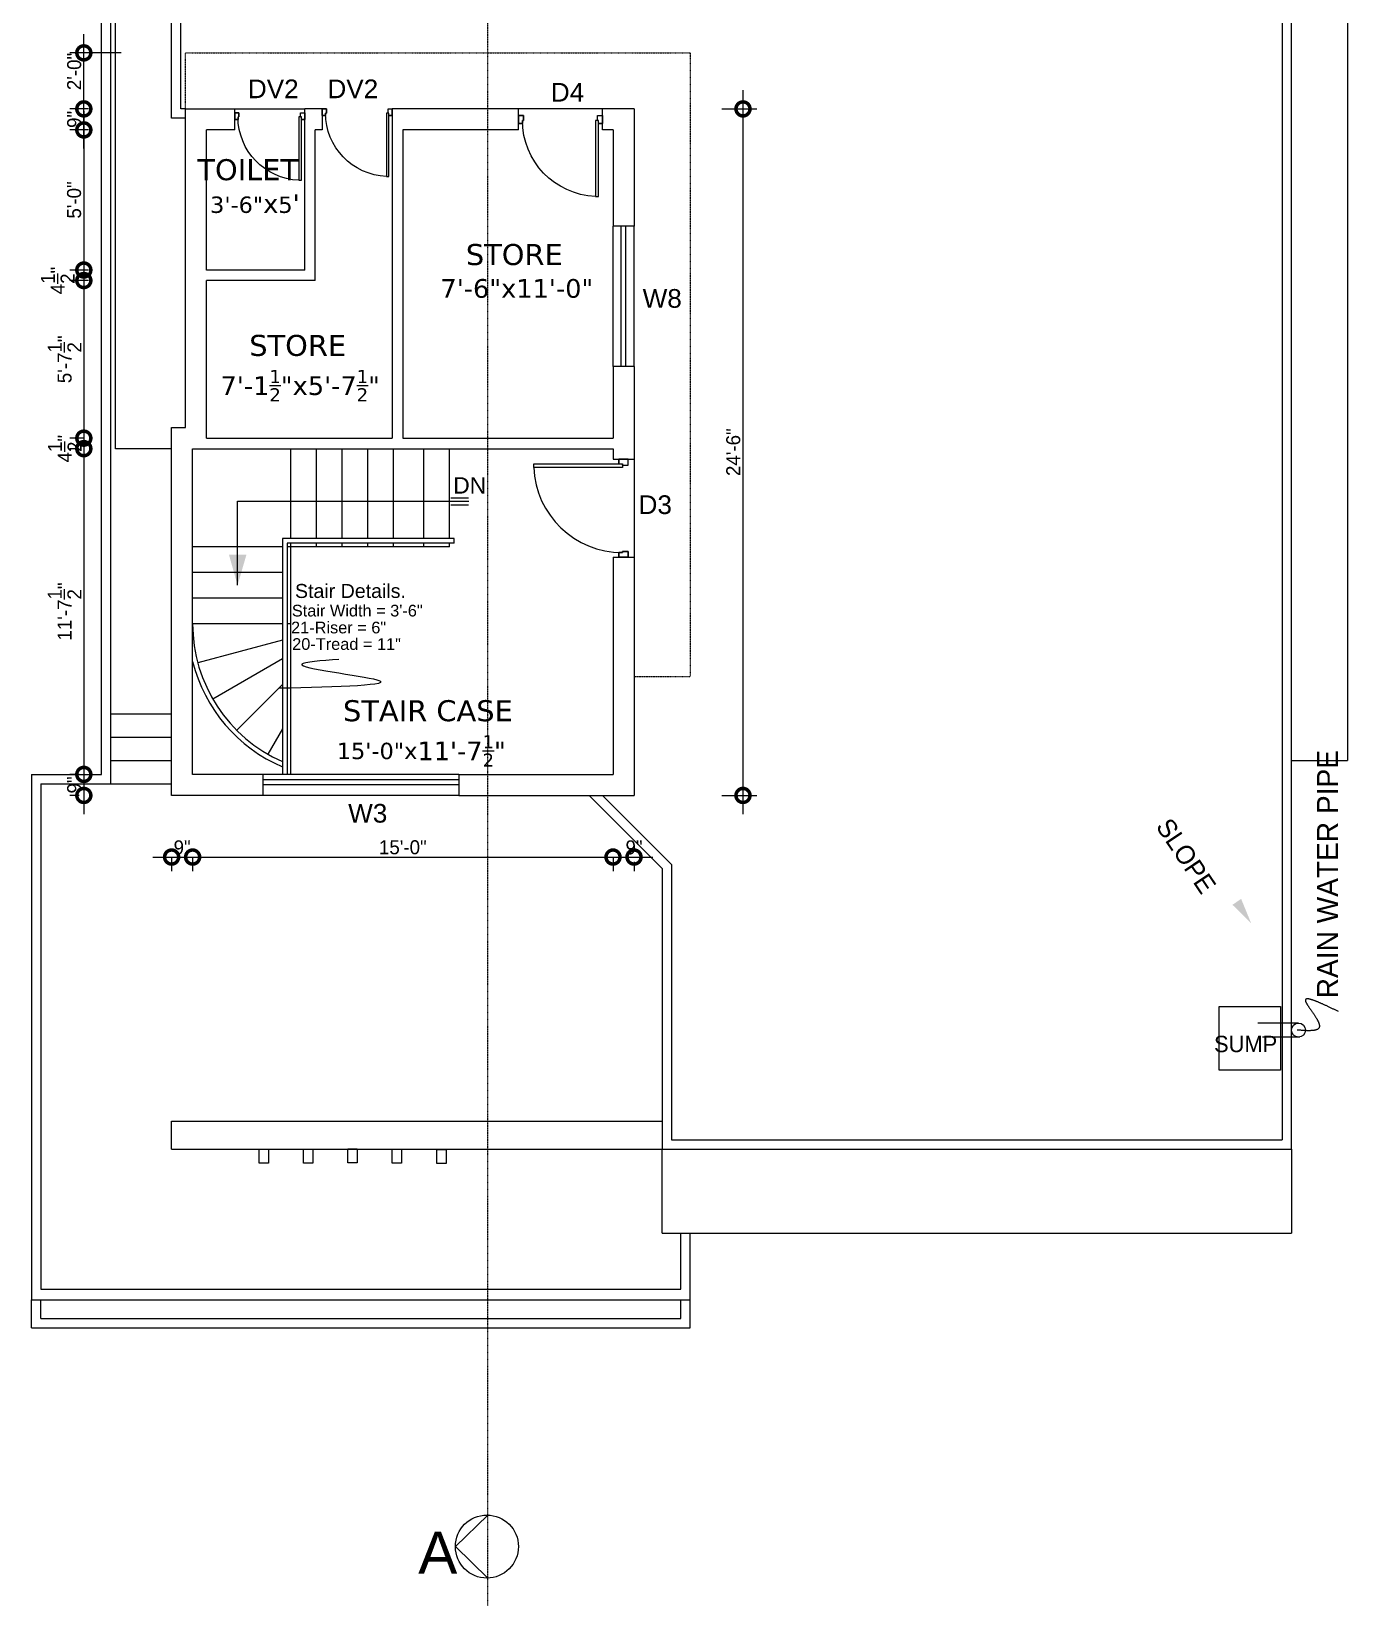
# Model space of a CAD drawing. Header units: inches. Extents: x -36906 to 35154, y -44700 to 686.
# Drawn here: x -19433 to -18870, y -24478 to -23804 of the extents above; entities that cross this region are included whole.
import ezdxf
from ezdxf.enums import TextEntityAlignment as Align

# ---------------------------------------------------------------- set-up
doc = ezdxf.new("R2010")
doc.units = ezdxf.units.IN
doc.header["$LTSCALE"] = 2
doc.header["$MEASUREMENT"] = 0
doc.header["$PDMODE"] = 2
doc.linetypes.add('DASHED2', pattern=[0.375, 0.25, -0.125])
doc.styles.add('dimtex', font='stylu.ttf')
doc.styles.add('MT1', font='ARIALUNI.TTF', dxfattribs={"height": 24})
doc.styles.add('SANSSERIF', font='sanss___.ttf', dxfattribs={"height": 7})
doc.dimstyles.new('G8', dxfattribs={"dimscale": 8, "dimtxt": 1, "dimasz": 1.75, "dimexe": 1, "dimexo": 0.25, "dimgap": 0.125, "dimtad": 1, "dimdec": 3, "dimzin": 3, "dimdsep": 46, "dimlunit": 4, "dimtxsty": 'dimtex', "dimblk": 'DOTSMALL', "dimcen": 0.09375, "dimdle": 1, "dimclrd": 256, "dimclre": 256, "dimclrt": 6, "dimadec": 0, "dimazin": 1, "dimtfac": 1, "dimtdec": 3, "dimtofl": 0, "dimtmove": 1, "dimatfit": 3, "dimldrblk": 'DOTSMALL', "dimfxl": 0, "dimtolj": 1, "dimtzin": 1, "dimlwd": -1, "dimlwe": -1, "dimarcsym": 0})

# ---------------------------------------------------------------- blocks, each defined once
blk = doc.blocks.new('rer er')
for p, q in [((-59.07, 4132.4), (-58.73, 4132.4)), ((-59.07, 4132.4), (-59.07, 4130.67)), ((-58.73, 4133.44), (-57.34, 4133.44)), ((-57.34, 4133.44), (-57.34, 4130.67)), ((-59.07, 4130.67), (-57.34, 4130.67))]:
    blk.add_line(p, q)
for points in [[(-58.73, 4158.66), (-58.73, 4132.4), (-59.76, 4132.4), (-59.76, 4158.66)], [(-86.39, 4133.44), (-86.39, 4130.67), (-84.66, 4130.67), (-84.66, 4132.4), (-84.66, 4130.67), (-86.39, 4130.67), (-86.39, 4133.44), (-85.01, 4133.44), (-85.01, 4132.4), (-84.66, 4132.4), (-85.01, 4132.4), (-85.01, 4133.44)]]:
    blk.add_lwpolyline(points, close=True)
blk.add_lwpolyline([(-59.07, 4132.4), (-59.07, 4130.67), (-57.34, 4130.67), (-57.34, 4133.44), (-58.73, 4133.44), (-58.73, 4132.4), (-59.07, 4132.4)])
blk.add_arc((-58.73, 4132.4), 26.28, 92.2623, 180)
blk = doc.blocks.new('_DotSmall')
at = {"color": 0, "linetype": 'ByBlock', "const_width": 0.5}
blk.add_lwpolyline([(-0.0625, 0, 1), (0.0625, 0, 1)], format="xyb", close=True, dxfattribs=at)
blk = doc.blocks.new('*D132')
for p, q in [((-19381.35, -24157.96), (-19356.35, -24157.96)), ((-19373.35, -24157.96), (-19373.35, -24163.96)), ((-19364.35, -24157.96), (-19364.35, -24163.96))]:
    blk.add_line(p, q)
at = {"layer": 'Defpoints', "color": 0}
for p in [(-19373.35, -24151.96), (-19364.35, -24151.96), (-19364.35, -24157.96)]:
    blk.add_point(p, dxfattribs=at)
at = {"xscale": 12, "yscale": 12, "zscale": 12, "rotation": 180}
blk.add_blockref('_DotSmall', (-19373.35, -24157.96), dxfattribs=at)
at = {"xscale": 12, "yscale": 12, "zscale": 12}
blk.add_blockref('_DotSmall', (-19364.35, -24157.96), dxfattribs=at)
at = {"color": 7, "insert": (-19368.85, -24153.86), "char_height": 6, "attachment_point": 5, "style": 'dimtex'}
blk.add_mtext('\\A1;9"', dxfattribs=at)
blk = doc.blocks.new('*D133')
for p, q in [((-19372.35, -24157.96), (-19176.35, -24157.96)), ((-19364.35, -24157.96), (-19364.35, -24163.96)), ((-19184.35, -24157.96), (-19184.35, -24163.96))]:
    blk.add_line(p, q)
at = {"layer": 'Defpoints', "color": 0}
for p in [(-19364.35, -24151.96), (-19184.35, -24151.96), (-19184.35, -24157.96)]:
    blk.add_point(p, dxfattribs=at)
at = {"xscale": 12, "yscale": 12, "zscale": 12, "rotation": 180}
blk.add_blockref('_DotSmall', (-19364.35, -24157.96), dxfattribs=at)
at = {"xscale": 12, "yscale": 12, "zscale": 12}
blk.add_blockref('_DotSmall', (-19184.35, -24157.96), dxfattribs=at)
at = {"color": 7, "insert": (-19274.35, -24153.81), "char_height": 6, "attachment_point": 5, "style": 'dimtex'}
blk.add_mtext('\\A1;15\'-0"', dxfattribs=at)
blk = doc.blocks.new('*D134')
for p, q in [((-19192.35, -24157.96), (-19167.35, -24157.96)), ((-19184.35, -24159.96), (-19184.35, -24163.96)), ((-19175.35, -24159.96), (-19175.35, -24163.96))]:
    blk.add_line(p, q)
at = {"layer": 'Defpoints', "color": 0}
for p in [(-19184.35, -24153.96), (-19175.35, -24153.96), (-19175.35, -24157.96)]:
    blk.add_point(p, dxfattribs=at)
at = {"xscale": 12, "yscale": 12, "zscale": 12, "rotation": 180}
blk.add_blockref('_DotSmall', (-19184.35, -24157.96), dxfattribs=at)
at = {"xscale": 12, "yscale": 12, "zscale": 12}
blk.add_blockref('_DotSmall', (-19175.35, -24157.96), dxfattribs=at)
at = {"color": 7, "insert": (-19175.35, -24153.86), "char_height": 6, "attachment_point": 5, "style": 'dimtex'}
blk.add_mtext('\\A1;9"', dxfattribs=at)
blk = doc.blocks.new('*D135')
for p, q in [((-19410.94, -23854.58), (-19410.94, -23829.58)), ((-19408.94, -23837.58), (-19416.94, -23837.58)), ((-19408.94, -23846.58), (-19416.94, -23846.58))]:
    blk.add_line(p, q)
at = {"layer": 'Defpoints', "color": 0}
for p in [(-19410.94, -23837.58), (-19402.94, -23837.58), (-19402.94, -23846.58)]:
    blk.add_point(p, dxfattribs=at)
at = {"xscale": 12, "yscale": 12, "zscale": 12}
for p, rotation in [((-19410.94, -23837.58), 90), ((-19410.94, -23846.58), 270)]:
    blk.add_blockref('_DotSmall', p, dxfattribs=dict(at, rotation=rotation))
at = {"color": 7, "insert": (-19415.04, -23842.08), "char_height": 6, "attachment_point": 5, "rotation": 90, "style": 'dimtex'}
blk.add_mtext('\\A1;9"', dxfattribs=at)
blk = doc.blocks.new('*D136')
for p, q in [((-19410.94, -23838.58), (-19410.94, -23914.58)), ((-19408.94, -23846.58), (-19416.94, -23846.58)), ((-19408.94, -23906.58), (-19416.94, -23906.58))]:
    blk.add_line(p, q)
at = {"layer": 'Defpoints', "color": 0}
for p in [(-19402.94, -23846.58), (-19410.94, -23906.58), (-19402.94, -23906.58)]:
    blk.add_point(p, dxfattribs=at)
at = {"xscale": 12, "yscale": 12, "zscale": 12}
for p, rotation in [((-19410.94, -23846.58), 90), ((-19410.94, -23906.58), 270)]:
    blk.add_blockref('_DotSmall', p, dxfattribs=dict(at, rotation=rotation))
at = {"color": 7, "insert": (-19415.09, -23876.58), "char_height": 6, "attachment_point": 5, "rotation": 90, "style": 'dimtex'}
blk.add_mtext('\\A1;5\'-0"', dxfattribs=at)
blk = doc.blocks.new('*D137')
for p, q in [((-19410.94, -23898.58), (-19410.94, -23919.08)), ((-19408.94, -23906.58), (-19416.94, -23906.58)), ((-19408.94, -23911.08), (-19416.94, -23911.08))]:
    blk.add_line(p, q)
at = {"layer": 'Defpoints', "color": 0}
for p in [(-19402.94, -23906.58), (-19410.94, -23911.08), (-19402.94, -23911.08)]:
    blk.add_point(p, dxfattribs=at)
at = {"xscale": 12, "yscale": 12, "zscale": 12}
for p, rotation in [((-19410.94, -23906.58), 90), ((-19410.94, -23911.08), 270)]:
    blk.add_blockref('_DotSmall', p, dxfattribs=dict(at, rotation=rotation))
at = {"color": 7, "insert": (-19422.1, -23911.08), "char_height": 6, "attachment_point": 5, "rotation": 90, "style": 'dimtex'}
blk.add_mtext('\\A1;4{\\H1.000000x;\\S1/2;}"', dxfattribs=at)
blk = doc.blocks.new('*D138')
for p, q in [((-19410.94, -23903.08), (-19410.94, -23986.58)), ((-19410.94, -23911.08), (-19416.94, -23911.08)), ((-19410.94, -23978.58), (-19416.94, -23978.58))]:
    blk.add_line(p, q)
at = {"layer": 'Defpoints', "color": 0}
for p in [(-19404.94, -23911.08), (-19410.94, -23978.58), (-19404.94, -23978.58)]:
    blk.add_point(p, dxfattribs=at)
at = {"xscale": 12, "yscale": 12, "zscale": 12}
for p, rotation in [((-19410.94, -23911.08), 90), ((-19410.94, -23978.58), 270)]:
    blk.add_blockref('_DotSmall', p, dxfattribs=dict(at, rotation=rotation))
at = {"color": 7, "insert": (-19419.18, -23944.83), "char_height": 6, "attachment_point": 5, "rotation": 90, "style": 'dimtex'}
blk.add_mtext('\\A1;5\'-7{\\H1.000000x;\\S1/2;}"', dxfattribs=at)
blk = doc.blocks.new('*D139')
for p, q in [((-19410.94, -23970.58), (-19410.94, -23991.08)), ((-19412.94, -23978.58), (-19416.94, -23978.58)), ((-19412.94, -23983.08), (-19416.94, -23983.08))]:
    blk.add_line(p, q)
at = {"layer": 'Defpoints', "color": 0}
for p in [(-19406.94, -23978.58), (-19410.94, -23983.08), (-19406.94, -23983.08)]:
    blk.add_point(p, dxfattribs=at)
at = {"xscale": 12, "yscale": 12, "zscale": 12}
for p, rotation in [((-19410.94, -23978.58), 90), ((-19410.94, -23983.08), 270)]:
    blk.add_blockref('_DotSmall', p, dxfattribs=dict(at, rotation=rotation))
at = {"color": 7, "insert": (-19419.1, -23983.08), "char_height": 6, "attachment_point": 5, "rotation": 90, "style": 'dimtex'}
blk.add_mtext('\\A1;4{\\H1.000000x;\\S1/2;}"', dxfattribs=at)
blk = doc.blocks.new('*D140')
for p, q in [((-19410.94, -23975.08), (-19410.94, -24130.58)), ((-19412.94, -23983.08), (-19416.94, -23983.08)), ((-19412.94, -24122.58), (-19416.94, -24122.58))]:
    blk.add_line(p, q)
at = {"layer": 'Defpoints', "color": 0}
for p in [(-19406.94, -23983.08), (-19410.94, -24122.58), (-19406.94, -24122.58)]:
    blk.add_point(p, dxfattribs=at)
at = {"xscale": 12, "yscale": 12, "zscale": 12}
for p, rotation in [((-19410.94, -23983.08), 90), ((-19410.94, -24122.58), 270)]:
    blk.add_blockref('_DotSmall', p, dxfattribs=dict(at, rotation=rotation))
at = {"color": 7, "insert": (-19419.18, -24052.83), "char_height": 6, "attachment_point": 5, "rotation": 90, "style": 'dimtex'}
blk.add_mtext('\\A1;11\'-7{\\H1.000000x;\\S1/2;}"', dxfattribs=at)
blk = doc.blocks.new('*D141')
for p, q in [((-19410.94, -24114.58), (-19410.94, -24139.58)), ((-19412.94, -24122.58), (-19416.94, -24122.58)), ((-19412.94, -24131.58), (-19416.94, -24131.58))]:
    blk.add_line(p, q)
at = {"layer": 'Defpoints', "color": 0}
for p in [(-19406.94, -24122.58), (-19410.94, -24131.58), (-19406.94, -24131.58)]:
    blk.add_point(p, dxfattribs=at)
at = {"xscale": 12, "yscale": 12, "zscale": 12}
for p, rotation in [((-19410.94, -24122.58), 90), ((-19410.94, -24131.58), 270)]:
    blk.add_blockref('_DotSmall', p, dxfattribs=dict(at, rotation=rotation))
at = {"color": 7, "insert": (-19415.04, -24127.08), "char_height": 6, "attachment_point": 5, "rotation": 90, "style": 'dimtex'}
blk.add_mtext('\\A1;9"', dxfattribs=at)
blk = doc.blocks.new('*D146')
for p, q in [((-19410.94, -23845.58), (-19410.94, -23805.58)), ((-19394.94, -23813.58), (-19416.94, -23813.58)), ((-19408.94, -23837.58), (-19416.94, -23837.58))]:
    blk.add_line(p, q)
at = {"layer": 'Defpoints', "color": 0}
for p in [(-19410.94, -23813.58), (-19388.94, -23813.58), (-19402.94, -23837.58)]:
    blk.add_point(p, dxfattribs=at)
at = {"xscale": 12, "yscale": 12, "zscale": 12}
for p, rotation in [((-19410.94, -23813.58), 90), ((-19410.94, -23837.58), 270)]:
    blk.add_blockref('_DotSmall', p, dxfattribs=dict(at, rotation=rotation))
at = {"color": 7, "insert": (-19415.04, -23821.56), "char_height": 6, "attachment_point": 5, "rotation": 90, "style": 'dimtex'}
blk.add_mtext('\\A1;2\'-0"', dxfattribs=at)
blk = doc.blocks.new('*D151')
for p, q in [((-19128.7, -23829.58), (-19128.7, -24139.58)), ((-19137.77, -23837.58), (-19122.7, -23837.58)), ((-19137.77, -24131.58), (-19122.7, -24131.58))]:
    blk.add_line(p, q)
at = {"layer": 'Defpoints', "color": 0}
for p in [(-19143.77, -23837.58), (-19143.77, -24131.58), (-19128.7, -24131.58)]:
    blk.add_point(p, dxfattribs=at)
at = {"xscale": 12, "yscale": 12, "zscale": 12}
for p, rotation in [((-19128.7, -23837.58), 90), ((-19128.7, -24131.58), 270)]:
    blk.add_blockref('_DotSmall', p, dxfattribs=dict(at, rotation=rotation))
at = {"color": 7, "insert": (-19132.83, -23984.58), "char_height": 6, "attachment_point": 5, "rotation": 90, "style": 'dimtex'}
blk.add_mtext('\\A1;24\'-6"', dxfattribs=at)

msp = doc.modelspace()

# ---------------------------------------------------------------- linework, layer by layer
at = {"linetype": 'DASHED2', "ltscale": 0.111}
for p, q in [((-19237.9519, -24478.4848), (-19237.9519, -23282.779)), ((-19373.3498, -23837.581), (-19373.3498, -23813.581)), ((-19367.3498, -23813.581), (-19151.3498, -23813.581)), ((-19367.3498, -23837.581), (-19367.3498, -23813.581)), ((-19151.3498, -23813.581), (-19151.3498, -24080.581)), ((-19175.3498, -24080.581), (-19151.3498, -24080.581))]:
    msp.add_line(p, q, dxfattribs=at)
at = {"linetype": 'ByBlock'}
for p, q in [((-18897.8498, -23419.581), (-18897.8498, -24279.081)), ((-18893.8498, -24283.081), (-18893.8498, -23417.581)), ((-19403.3498, -24122.581), (-19403.3498, -23447.581)), ((-19397.3498, -23983.081), (-19397.3498, -23447.581)), ((-19373.3498, -23841.581), (-19373.3498, -23447.581)), ((-18869.8498, -23447.581), (-18869.8498, -24116.581)), ((-19399.3498, -24126.581), (-19399.3498, -23451.581)), ((-19369.3498, -23837.581), (-19369.3498, -23450.581)), ((-19367.3498, -23837.581), (-19369.3498, -23837.581)), ((-19367.3498, -23841.581), (-19373.3498, -23841.581)), ((-19373.3498, -23983.081), (-19397.3498, -23983.081)), ((-19399.3498, -24096.581), (-19373.3498, -24096.581)), ((-19399.3498, -24106.581), (-19373.3498, -24106.581)), ((-19399.3498, -24116.581), (-19373.3498, -24116.581)), ((-18893.8498, -24116.581), (-18869.8498, -24116.581)), ((-19433.3498, -24122.581), (-19403.3498, -24122.581)), ((-19433.3498, -24122.581), (-19433.3498, -24347.581)), ((-19429.3498, -24126.581), (-19399.3498, -24126.581)), ((-19429.3498, -24126.581), (-19429.3498, -24343.081)), ((-19399.3498, -24126.581), (-19373.3498, -24126.581)), ((-19250.3498, -24131.581), (-19334.3498, -24131.581)), ((-19194.5666, -24131.581), (-19163.3498, -24162.7978)), ((-19188.5562, -24131.9345), (-19159.3498, -24161.1409)), ((-19163.3498, -24162.7978), (-19163.3498, -24283.081)), ((-19159.3498, -24161.1409), (-19159.3498, -24279.081)), ((-19373.3498, -24271.081), (-19163.3498, -24271.081)), ((-19373.3498, -24283.081), (-19373.3498, -24271.081)), ((-19159.3498, -24279.081), (-18897.8498, -24279.081)), ((-19373.3498, -24283.081), (-19163.3498, -24283.081)), ((-19163.3498, -24283.081), (-18893.8498, -24283.081)), ((-19163.3498, -24319.081), (-19163.3498, -24283.081)), ((-18893.8498, -24283.081), (-18893.8498, -24319.081)), ((-19163.3498, -24319.081), (-18893.8498, -24319.081)), ((-19155.3498, -24343.081), (-19155.3498, -24319.081)), ((-19151.3498, -24347.581), (-19151.3498, -24319.081)), ((-19429.3498, -24343.081), (-19155.3498, -24343.081)), ((-19433.3498, -24347.581), (-19151.3498, -24347.581)), ((-19433.3498, -24359.581), (-19433.3498, -24347.581)), ((-19429.3498, -24355.581), (-19429.3498, -24347.581)), ((-19155.3498, -24355.581), (-19155.3498, -24347.581)), ((-19151.3498, -24359.581), (-19151.3498, -24347.581)), ((-19433.3498, -24359.581), (-19151.3498, -24359.581)), ((-19429.3498, -24355.581), (-19155.3498, -24355.581))]:
    msp.add_line(p, q, dxfattribs=at)
for p, q in [((-19367.3498, -23974.081), (-19367.3498, -23837.581)), ((-19367.3498, -23837.581), (-19346.3498, -23837.581)), ((-19346.3498, -23846.581), (-19346.3498, -23837.581)), ((-19316.3498, -23906.581), (-19316.3498, -23837.581)), ((-19308.8498, -23837.581), (-19316.3498, -23837.581)), ((-19278.8498, -23837.581), (-19278.8498, -23911.081)), ((-19224.8498, -23837.581), (-19278.8498, -23837.581)), ((-19224.8498, -23846.581), (-19224.8498, -23837.581)), ((-19175.3498, -23837.581), (-19188.8498, -23837.581)), ((-19188.8498, -23846.581), (-19188.8498, -23837.581)), ((-19175.3498, -23837.581), (-19175.3498, -23887.831)), ((-19358.3498, -23906.581), (-19358.3498, -23846.581)), ((-19346.3498, -23846.581), (-19358.3498, -23846.581)), ((-19311.8498, -23911.081), (-19311.8498, -23846.581)), ((-19274.3498, -23846.581), (-19274.3498, -23978.581)), ((-19224.8498, -23846.581), (-19274.3498, -23846.581)), ((-19184.3498, -23846.581), (-19188.8498, -23846.581)), ((-19184.3498, -23846.581), (-19184.3498, -23887.831)), ((-19175.3498, -23887.831), (-19184.3498, -23887.831)), ((-19184.3498, -23947.831), (-19184.3498, -23887.831)), ((-19180.8498, -23947.831), (-19180.8498, -23887.831)), ((-19178.8498, -23947.831), (-19178.8498, -23887.831)), ((-19175.3498, -23947.831), (-19175.3498, -23887.831)), ((-19316.3498, -23906.581), (-19358.3498, -23906.581)), ((-19358.3498, -23978.581), (-19358.3498, -23911.081)), ((-19311.8498, -23911.081), (-19358.3498, -23911.081)), ((-19278.8498, -23911.081), (-19278.8498, -23978.581)), ((-19184.3498, -23947.831), (-19184.3498, -23978.581)), ((-19175.3498, -23947.831), (-19184.3498, -23947.831)), ((-19175.3498, -23947.831), (-19175.3498, -23987.581)), ((-19373.3498, -24131.581), (-19373.3498, -23974.081)), ((-19373.3498, -23974.081), (-19367.3498, -23974.081)), ((-19358.3498, -23978.581), (-19278.8498, -23978.581)), ((-19274.3498, -23978.581), (-19184.3498, -23978.581)), ((-19364.3498, -24122.581), (-19364.3498, -23983.081)), ((-19364.3498, -23983.081), (-19184.3498, -23983.081)), ((-19184.3498, -23983.081), (-19184.3498, -23987.581)), ((-19184.3498, -23987.581), (-19175.3498, -23987.581)), ((-19184.3498, -24029.581), (-19184.3498, -24122.581)), ((-19184.3498, -24029.581), (-19175.3498, -24029.581)), ((-19175.3498, -24029.581), (-19175.3498, -24131.581)), ((-19343.3498, -24122.581), (-19364.3498, -24122.581)), ((-19343.3498, -24122.581), (-19343.3498, -24122.581)), ((-19334.3498, -24122.581), (-19343.3498, -24122.581)), ((-19334.3498, -24122.581), (-19334.3498, -24131.581)), ((-19250.3498, -24122.581), (-19334.3498, -24122.581)), ((-19250.3498, -24122.581), (-19250.3498, -24131.581)), ((-19250.3498, -24122.581), (-19241.3498, -24122.581)), ((-19241.3498, -24122.581), (-19184.3498, -24122.581)), ((-19241.3498, -24122.581), (-19241.3498, -24122.581)), ((-19250.3498, -24124.831), (-19334.3498, -24124.831)), ((-19250.3498, -24127.081), (-19334.3498, -24127.081)), ((-19334.3498, -24131.581), (-19373.3498, -24131.581)), ((-19250.3498, -24131.581), (-19175.3498, -24131.581)), ((-18890.8506, -24229.069), (-18908.247, -24229.069)), ((-18890.2142, -24235.069), (-18906.2785, -24235.069)), ((-19237.9519, -24439.7479), (-19251.8467, -24453.2479)), ((-19251.8467, -24453.2479), (-19237.9519, -24466.7479))]:
    msp.add_line(p, q)
at = {"ltscale": 2.1}
for p, q in [((-19346.3498, -23837.581), (-19316.3498, -23837.581)), ((-19308.8498, -23837.581), (-19308.8498, -23846.581)), ((-19188.8498, -23837.581), (-19224.8498, -23837.581)), ((-19308.8498, -23846.581), (-19311.8498, -23846.581)), ((-19175.3498, -23987.581), (-19175.3498, -24029.581))]:
    msp.add_line(p, q, dxfattribs=at)
at = {"color": 86}
for p, q in [((-19322.3498, -24021.581), (-19322.3498, -23983.081)), ((-19311.3498, -24021.581), (-19311.3498, -23983.081)), ((-19300.3498, -24021.581), (-19300.3498, -23983.081)), ((-19289.3498, -24021.581), (-19289.3498, -23983.081)), ((-19278.3498, -24021.581), (-19278.3498, -23983.081)), ((-19265.3498, -24021.581), (-19265.3498, -23983.081)), ((-19254.3498, -24021.581), (-19254.3498, -23983.081)), ((-19345.1028, -24005.606), (-19246.0569, -24005.606)), ((-19345.1028, -24041.581), (-19345.1028, -24005.606)), ((-19253.7741, -24004.106), (-19246.1845, -24004.106)), ((-19253.7741, -24007.106), (-19246.1845, -24007.106)), ((-19325.8498, -24021.581), (-19325.8498, -24122.581)), ((-19252.3498, -24021.581), (-19325.8498, -24021.581)), ((-19252.3498, -24023.581), (-19252.3498, -24021.581)), ((-19325.8498, -24025.081), (-19364.3498, -24025.081)), ((-19323.8498, -24023.581), (-19323.8498, -24122.581)), ((-19252.3498, -24023.581), (-19323.8498, -24023.581)), ((-19254.3498, -24025.081), (-19323.8498, -24025.081)), ((-19322.3498, -24025.081), (-19322.3498, -24023.581)), ((-19322.3498, -24122.581), (-19322.3498, -24025.081)), ((-19311.3498, -24025.081), (-19311.3498, -24023.581)), ((-19300.3498, -24025.081), (-19300.3498, -24023.581)), ((-19289.3498, -24025.081), (-19289.3498, -24023.581)), ((-19278.3498, -24025.081), (-19278.3498, -24023.581)), ((-19265.3498, -24025.081), (-19265.3498, -24023.581)), ((-19254.3498, -24025.081), (-19254.3498, -24023.581)), ((-19325.8498, -24036.081), (-19364.3498, -24036.081)), ((-19325.8406, -24047.081), (-19364.3498, -24047.081)), ((-19325.8498, -24058.081), (-19364.3498, -24058.081)), ((-19322.3498, -24058.081), (-19323.8498, -24058.081)), ((-19325.8498, -24065.0477), (-19362.1521, -24074.7748)), ((-19325.8498, -24073.0921), (-19355.7085, -24090.331)), ((-19325.8498, -24084.081), (-19345.4582, -24103.6894)), ((-19325.8498, -24103.1143), (-19332.0998, -24113.9396))]:
    msp.add_line(p, q, dxfattribs=at)
for points in [[(-19345.0601, -24028.4486, 7.5, 0, 0), (-19345.1028, -24041.581, 0, 0, 0)], [(-18941.5117, -24140.2789, 0, 0, 0), (-18911.1252, -24186.2833, 0, 4.5, 0), (-18917.2567, -24177.1507, 4.5, 4.5, 0)]]:
    msp.add_lwpolyline(points, format="xyseb", dxfattribs=at)
msp.add_lwpolyline([(-18924.8303, -24249.208), (-18924.8303, -24221.9639), (-18898.5232, -24221.9639), (-18898.5232, -24249.208)], close=True)
at = {"linetype": 'ByBlock'}
for points in [[(-19335.8498, -24283.081), (-19331.8498, -24283.081), (-19331.8498, -24289.081), (-19335.8498, -24289.081)], [(-19316.8498, -24283.081), (-19312.8498, -24283.081), (-19312.8498, -24289.081), (-19316.8498, -24289.081)], [(-19297.8498, -24282.9375), (-19293.8498, -24282.9375), (-19293.8498, -24288.9375), (-19297.8498, -24288.9375)], [(-19278.8498, -24283.081), (-19274.8498, -24283.081), (-19274.8498, -24289.081), (-19278.8498, -24289.081)], [(-19259.8498, -24283.2244), (-19255.8498, -24283.2244), (-19255.8498, -24289.2244), (-19259.8498, -24289.2244)]]:
    msp.add_lwpolyline(points, close=True, dxfattribs=at)
at = {"ltscale": 2.1}
msp.add_polyline3d([(-18873.6633, -24224.1554, 0), (-18873.9533, -24224.0154, 0), (-18874.2433, -24223.8754, 0), (-18874.5233, -24223.7354, 0), (-18874.8133, -24223.5954, 0), (-18875.1033, -24223.4554, 0), (-18875.3933, -24223.3154, 0), (-18875.6733, -24223.1754, 0), (-18875.9633, -24223.0354, 0), (-18876.2533, -24222.9054, 0), (-18876.5333, -24222.7654, 0), (-18876.8133, -24222.6354, 0), (-18877.1033, -24222.4954, 0), (-18877.3833, -24222.3654, 0), (-18877.6633, -24222.2354, 0), (-18877.9333, -24222.1054, 0), (-18878.2133, -24221.9754, 0), (-18878.4833, -24221.8454, 0), (-18878.7633, -24221.7154, 0), (-18879.0333, -24221.5854, 0), (-18879.3033, -24221.4654, 0), (-18879.5633, -24221.3454, 0), (-18879.8333, -24221.2254, 0), (-18880.0933, -24221.1054, 0), (-18880.3533, -24220.9854, 0), (-18880.6133, -24220.8654, 0), (-18880.8633, -24220.7554, 0), (-18881.1133, -24220.6454, 0), (-18881.3633, -24220.5354, 0), (-18881.6133, -24220.4254, 0), (-18881.8533, -24220.3254, 0), (-18882.0933, -24220.2254, 0), (-18882.3333, -24220.1254, 0), (-18882.5633, -24220.0254, 0), (-18882.7933, -24219.9354, 0), (-18883.0133, -24219.8454, 0), (-18883.2433, -24219.7554, 0), (-18883.4533, -24219.6654, 0), (-18883.6733, -24219.5854, 0), (-18883.8833, -24219.5054, 0), (-18884.0933, -24219.4254, 0), (-18884.2933, -24219.3554, 0), (-18884.4933, -24219.2854, 0), (-18884.6833, -24219.2254, 0), (-18884.8733, -24219.1554, 0), (-18885.0533, -24219.1054, 0), (-18885.2333, -24219.0454, 0), (-18885.4033, -24218.9954, 0), (-18885.5733, -24218.9454, 0), (-18885.7433, -24218.9054, 0), (-18885.9033, -24218.8654, 0), (-18886.0533, -24218.8254, 0), (-18886.2033, -24218.7954, 0), (-18886.3433, -24218.7654, 0), (-18886.4833, -24218.7454, 0), (-18886.6133, -24218.7254, 0), (-18886.7433, -24218.7154, 0), (-18886.8533, -24218.7054, 0), (-18886.9733, -24218.6954, 0), (-18887.0833, -24218.6954, 0), (-18887.1833, -24218.7054, 0), (-18887.2733, -24218.7154, 0), (-18887.3633, -24218.7254, 0), (-18887.4433, -24218.7454, 0), (-18887.5233, -24218.7754, 0), (-18887.5933, -24218.8054, 0), (-18887.6533, -24218.8354, 0), (-18887.7033, -24218.8754, 0), (-18887.7533, -24218.9254, 0), (-18887.7933, -24218.9754, 0), (-18887.8233, -24219.0354, 0), (-18887.8533, -24219.0954, 0), (-18887.8633, -24219.1654, 0), (-18887.8733, -24219.2354, 0), (-18887.8833, -24219.3254, 0), (-18887.8733, -24219.4054, 0), (-18887.8633, -24219.4954, 0), (-18887.8433, -24219.5954, 0), (-18887.8133, -24219.7054, 0), (-18887.7733, -24219.8154, 0), (-18887.7233, -24219.9354, 0), (-18887.6733, -24220.0554, 0), (-18887.6133, -24220.1854, 0), (-18887.5533, -24220.3154, 0), (-18887.4833, -24220.4554, 0), (-18887.4033, -24220.5954, 0), (-18887.3233, -24220.7454, 0), (-18887.2333, -24220.8954, 0), (-18887.1433, -24221.0554, 0), (-18887.0433, -24221.2154, 0), (-18886.9333, -24221.3754, 0), (-18886.8333, -24221.5454, 0), (-18886.7133, -24221.7154, 0), (-18886.6033, -24221.8954, 0), (-18886.4833, -24222.0754, 0), (-18886.3633, -24222.2554, 0), (-18886.2333, -24222.4354, 0), (-18886.1033, -24222.6254, 0), (-18885.9733, -24222.8154, 0), (-18885.8433, -24223.0054, 0), (-18885.7033, -24223.2054, 0), (-18885.5733, -24223.3954, 0), (-18885.4333, -24223.5954, 0), (-18885.2933, -24223.7954, 0), (-18885.1533, -24223.9954, 0), (-18885.0133, -24224.1954, 0), (-18884.8733, -24224.4054, 0), (-18884.7333, -24224.6054, 0), (-18884.5933, -24224.8054, 0), (-18884.4533, -24225.0154, 0), (-18884.3133, -24225.2154, 0), (-18884.1733, -24225.4254, 0), (-18884.0333, -24225.6254, 0), (-18883.9033, -24225.8354, 0), (-18883.7633, -24226.0354, 0), (-18883.6333, -24226.2454, 0), (-18883.5033, -24226.4454, 0), (-18883.3833, -24226.6454, 0), (-18883.2633, -24226.8454, 0), (-18883.1433, -24227.0454, 0), (-18883.0233, -24227.2454, 0), (-18882.9133, -24227.4454, 0), (-18882.8033, -24227.6354, 0), (-18882.7033, -24227.8354, 0), (-18882.6033, -24228.0254, 0), (-18882.5033, -24228.2154, 0), (-18882.4133, -24228.3954, 0), (-18882.3333, -24228.5754, 0), (-18882.2533, -24228.7554, 0), (-18882.1833, -24228.9354, 0), (-18882.1233, -24229.1054, 0), (-18882.0633, -24229.2754, 0), (-18882.0133, -24229.4454, 0), (-18881.9633, -24229.6054, 0), (-18881.9233, -24229.7654, 0), (-18881.8933, -24229.9154, 0), (-18881.8733, -24230.0654, 0), (-18881.8633, -24230.2054, 0), (-18881.8533, -24230.3454, 0), (-18881.8633, -24230.4854, 0), (-18881.8733, -24230.6154, 0), (-18881.8933, -24230.7354, 0), (-18881.9233, -24230.8554, 0), (-18881.9633, -24230.9654, 0), (-18882.0133, -24231.0754, 0), (-18882.0733, -24231.1754, 0), (-18882.1433, -24231.2754, 0), (-18882.2233, -24231.3654, 0), (-18882.3133, -24231.4554, 0), (-18882.4033, -24231.5354, 0), (-18882.5133, -24231.6154, 0), (-18882.6233, -24231.6854, 0), (-18882.7433, -24231.7554, 0), (-18882.8633, -24231.8154, 0), (-18883.0033, -24231.8754, 0), (-18883.1433, -24231.9354, 0), (-18883.2933, -24231.9854, 0), (-18883.4533, -24232.0254, 0), (-18883.6133, -24232.0754, 0), (-18883.7833, -24232.1154, 0), (-18883.9533, -24232.1454, 0), (-18884.1433, -24232.1754, 0), (-18884.3233, -24232.2054, 0), (-18884.5233, -24232.2354, 0), (-18884.7233, -24232.2554, 0), (-18884.9233, -24232.2754, 0), (-18885.1333, -24232.2854, 0), (-18885.3433, -24232.2954, 0), (-18885.5633, -24232.3054, 0), (-18885.7933, -24232.3154, 0), (-18886.0233, -24232.3254, 0), (-18886.2533, -24232.3254, 0), (-18886.4833, -24232.3254, 0), (-18886.7233, -24232.3254, 0), (-18886.9733, -24232.3154, 0), (-18887.2133, -24232.3154, 0), (-18887.4633, -24232.3054, 0), (-18887.7233, -24232.2954, 0), (-18887.9733, -24232.2854, 0), (-18888.2333, -24232.2754, 0), (-18888.4933, -24232.2554, 0), (-18888.7633, -24232.2454, 0), (-18889.0233, -24232.2254, 0), (-18889.2933, -24232.2054, 0), (-18889.5633, -24232.1854, 0), (-18889.8333, -24232.1654, 0), (-18890.1033, -24232.1454, 0), (-18890.3733, -24232.1254, 0), (-18890.6433, -24232.1054, 0), (-18890.9233, -24232.0854, 0), (-18891.1933, -24232.0654, 0), (-18891.4633, -24232.0454, 0)], dxfattribs=at)
for centre, radius in [((-18890.8506, -24232.069), 3), ((-19238.3467, -24453.2479), 13.5)]:
    msp.add_circle(centre, radius)
at = {"color": 86}
for radius, start, end in [(64.5, 180, 246.2278334), (66.5, 194.0875774, 246.9846675)]:
    msp.add_arc((-19299.8498, -24058.081), radius, start, end, dxfattribs=at)
at = {"ltscale": 2.1}
msp.add_spline([(-19301.6907, -24073.3146), (-19317.5521, -24075.3684), (-19285.407, -24082.081), (-19327.4526, -24085.6838)], degree=3, dxfattribs=at)

# ---------------------------------------------------------------- block references
for p, xscale, yscale, zscale, rotation in [((-19257.1319, -19573.4466), -1.032708443730371, 1.032708443744923, 1.03270844374619, 180), ((-19219.6319, -19571.8038), -1.032708443730371, 1.032708443744923, 1.03270844374619, 180), ((-19117.7883, -18721.434), -1.239250132464804, 1.239250132486632, 1.239250132490018, 180.0000000005046), ((-13205.7617, -23904.6759), 1.445791821199236, 1.445791821242892, 1.445791821246816, 90)]:
    msp.add_blockref('rer er', p, dxfattribs=dict(xscale=xscale, yscale=yscale, zscale=zscale, rotation=rotation))

# ---------------------------------------------------------------- texts
for s, height, style, p in [('DV2', 8, 'SANSSERIF', (-19329.8207, -23832.9889)), ('DV2', 8, 'SANSSERIF', (-19295.7632, -23832.9889)), ('D4', 8, 'SANSSERIF', (-19203.8366, -23834.4573)), ('W8', 8, 'SANSSERIF', (-19163.2747, -23922.7357)), ('DN', 7, 'SANSSERIF', (-19245.7008, -24002.3022)), ('D3', 8, 'SANSSERIF', (-19166.2632, -24011.0724)), ('Stair Details.', 6, 'SANSSERIF', (-19296.7673, -24047.0188)), ('Stair Width = 3\'-6"', 5, 'SANSSERIF', (-19293.8569, -24054.9385)), ('21-Riser = 6"', 5, 'SANSSERIF', (-19301.8406, -24062.1756)), ('20-Tread = 11"', 5, 'SANSSERIF', (-19298.4456, -24069.232)), ('W3', 8, 'SANSSERIF', (-19289.3698, -24143.2165)), (' SUMP', 7, 'dimtex', (-18914.775, -24241.5152))]:
    msp.add_text(s, height=height, dxfattribs=dict(style=style)).set_placement(p, align=Align.CENTER)
at = {"style": 'dimtex'}
for s, height, rotation, p in [('RAIN WATER PIPE', 9, 90, (-18873.92, -24165.2939)), ('SLOPE', 8, 303.8766466, (-18942.2517, -24159.704))]:
    msp.add_text(s, height=height, rotation=rotation, dxfattribs=at).set_placement(p, align=Align.CENTER)
at = {"linetype": 'Continuous', "style": 'MT1'}
msp.add_text('A', height=18, dxfattribs=at).set_placement((-19259.3792, -24464.9007), align=Align.CENTER)
at = {"char_height": 7, "attachment_point": 2, "style": 'SANSSERIF'}
for s, insert in [('{\\fVerdana|b0|i0|c0|p34;\\H1.286x;TOILET \\H0.7781x;\\P\\H0.9994x;  3\'-6"\\H1.143x;x\\H0.8749x;5\\H1.143x;\'}', (-19340.7519, -23859.1037)), ('\\A1;{\\fVerdana|b0|i0|c0|p34;\\H1.286x; STORE  \\H0.7781x;\\P\\H0.9994x;  \\H1.143x;7\'-6"x11\'-0\\H1x;"}', (-19228.5825, -23895.4392)), ('\\A1;{\\fVerdana|b0|i0|c0|p34;\\H1.286x; STORE  \\H0.7781x;\\P\\H0.9994x;  \\H1.143x;7\'-1\\H0.7x;\\S1/2;\\H1.429x;"x5\'-7\\H0.7x;\\S1/2;\\H1.429x;"}', (-19321.3384, -23934.3525)), ('\\A1;{\\fVerdana|b0|i0|c0|p34;\\H1.286x;   STAIR CASE\\H0.7781x;\\P\\H0.9994x;  15\'-0"x\\H1.143x;11\'-7\\H0.7x;\\S1/2;\\H1.429x;"  }', (-19269.4997, -24090.7858))]:
    msp.add_mtext(s, dxfattribs=dict(at, insert=insert))

# ---------------------------------------------------------------- dimensions: what is measured, and where the dimension line sits
for base, p1, p2, picture, middle in [((-19410.9364, -23813.581), (-19402.9411, -23837.581), (-19388.9415, -23813.581), '*D146', (-19410.9364, -23821.5643)), ((-19410.9364, -23837.581), (-19402.9411, -23846.581), (-19402.9411, -23837.581), '*D135', (-19410.9364, -23842.081)), ((-19410.9364, -23911.081), (-19402.9411, -23906.581), (-19402.9411, -23911.081), '*D137', (-19413.9388, -23911.081)), ((-19410.9364, -23983.081), (-19406.9411, -23978.581), (-19406.9411, -23983.081), '*D139', (-19410.9364, -23983.081)), ((-19410.9364, -24131.581), (-19406.9411, -24122.581), (-19406.9411, -24131.581), '*D141', (-19410.9364, -24127.081))]:
    dim = msp.add_linear_dim(base=base, p1=p1, p2=p2, angle=90, dimstyle='G8', override={"dimtxt": 0.75, "dimasz": 1.5, "dimexe": 0.75, "dimexo": 0.75, "dimclrt": 7})
    dim.commit()
    dim.dimension.update_dxf_attribs({"geometry": picture, "text_midpoint": middle, "dimtype": 160})
for base, p1, p2, picture, middle in [((-19128.6962, -24131.581), (-19143.7676, -23837.581), (-19143.7676, -24131.581), '*D151', (-19132.8302, -23984.581)), ((-19410.9364, -23906.581), (-19402.9411, -23846.581), (-19402.9411, -23906.581), '*D136', (-19415.088, -23876.581)), ((-19410.9364, -23978.581), (-19404.9411, -23911.081), (-19404.9411, -23978.581), '*D138', (-19419.178, -23944.831)), ((-19410.9364, -24122.581), (-19406.9411, -23983.081), (-19406.9411, -24122.581), '*D140', (-19419.178, -24052.831))]:
    dim = msp.add_linear_dim(base=base, p1=p1, p2=p2, angle=90, dimstyle='G8', override={"dimtxt": 0.75, "dimasz": 1.5, "dimexe": 0.75, "dimexo": 0.75, "dimclrt": 7})
    dim.commit()
    dim.dimension.update_dxf_attribs({"geometry": picture, "text_midpoint": middle})
for base, p1, p2, picture, middle in [((-19364.3498, -24157.9608), (-19373.3498, -24151.9608), (-19364.3498, -24151.9608), '*D132', (-19368.8498, -24157.9608)), ((-19175.3498, -24157.9608), (-19184.3498, -24153.9608), (-19175.3498, -24153.9608), '*D134', (-19175.3498, -24157.9608))]:
    dim = msp.add_linear_dim(base=base, p1=p1, p2=p2, dimstyle='G8', override={"dimtxt": 0.75, "dimasz": 1.5, "dimexe": 0.75, "dimexo": 0.75, "dimclrt": 7})
    dim.commit()
    dim.dimension.update_dxf_attribs({"geometry": picture, "text_midpoint": middle, "dimtype": 160})
dim = msp.add_linear_dim(base=(-19184.3498, -24157.9608), p1=(-19364.3498, -24151.9608), p2=(-19184.3498, -24151.9608), dimstyle='G8', override={"dimtxt": 0.75, "dimasz": 1.5, "dimexe": 0.75, "dimexo": 0.75, "dimclrt": 7})
dim.commit()
dim.dimension.update_dxf_attribs({"geometry": '*D133', "text_midpoint": (-19274.3498, -24153.8093)})

doc.saveas('drawing.dxf')
